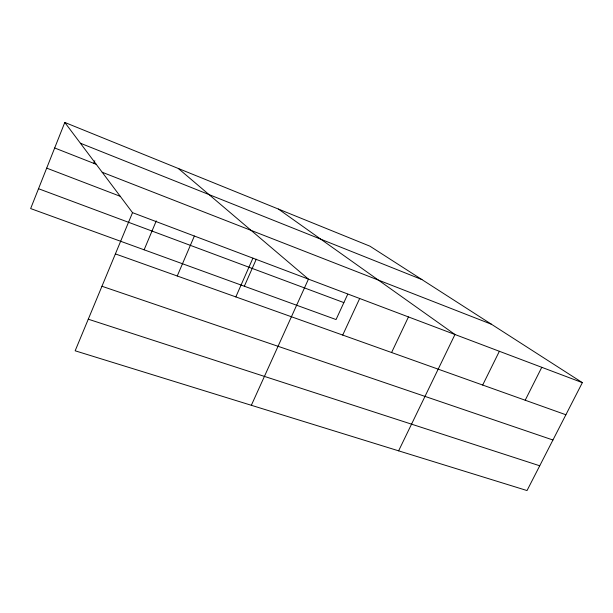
<?xml version="1.0" encoding="UTF-8"?>
<svg xmlns="http://www.w3.org/2000/svg" width="613" height="613" viewBox="0 0 613 613"><rect width="100%" height="100%" fill="white"/><g stroke="black" fill="none" stroke-linecap="round" stroke-linejoin="round"><path stroke-width="0.92" d="M64.802 122.447L132.523 212.657L75.154 350.797L527.027 490.553L582.35 382.642L369.9 246.165L64.802 122.447L30.65 208.573L336.054 319.557L347.724 294.255M93.766 163.342L94.816 160.752M144.124 249.805L156.269 220.902M177.241 275.988L194.359 236.028M235.836 296.907L252.916 258.15M244.342 286.225L256.28 259.192M251.345 405.293L308.446 279.137L178.306 168.468M342.721 335.073L359.678 298.5M391.584 352.521L408.457 316.936M398.619 450.839L454.969 334.506L278.409 209.064M482.684 385.041L499.365 351.287M525.203 400.228L541.777 367.317M88.272 319.204L539.731 465.78M101.957 286.263L552.941 440.011M115.39 253.905L565.891 414.756M38.519 188.72L343.87 302.615M132.523 212.657L582.35 382.642M46.688 168.123L120.064 196.229M102.202 172.261L491.45 324.246M54.68 147.978L96.402 164.376M80.395 143.22L421.936 279.589"/></g></svg>
